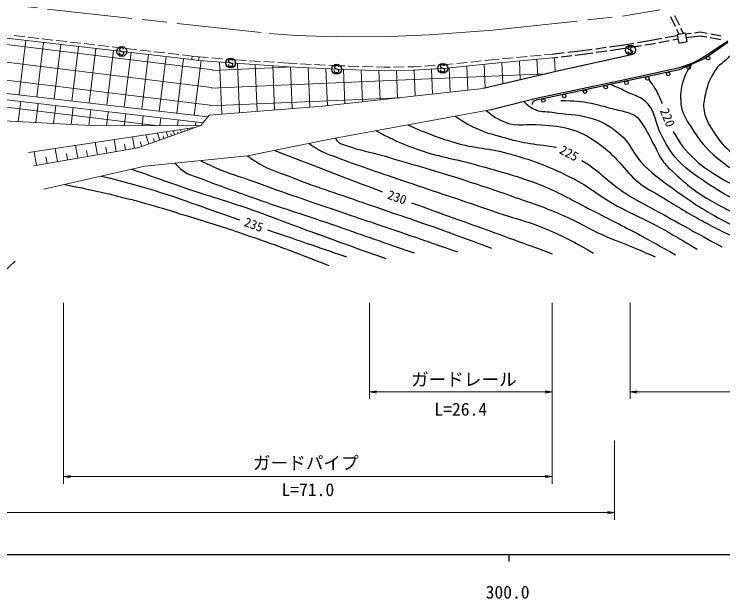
# Model space of a CAD drawing. Units: millimetres, scale not verified. Extents: x 40000 to 680000, y 20000 to 380000.
# Drawn here: x 297834 to 398382, y 198715 to 281661 of the extents above; entities that cross this region are included whole.
import ezdxf
from ezdxf.enums import TextEntityAlignment as Align

# ---------------------------------------------------------------- set-up
doc = ezdxf.new("R2010")
doc.units = ezdxf.units.MM
doc.header["$LTSCALE"] = 1000
doc.linetypes.add('CHAIN', pattern=[18.5, 12, -1.5, 3.5, -1.5])
for name, color, linetype, lineweight in [('M-BGD', 7, 'Continuous', 25), ('M-BMK', 2, 'CHAIN', 13), ('M-STR-HTXT', 7, 'Continuous', 13), ('M-STR-STRC', 7, 'Continuous', 25), ('M-TTL-BAND', 7, 'Continuous', 25), ('M-WORK', 1, 'Continuous', 13)]:
    doc.layers.add(name, color=color, linetype=linetype, lineweight=lineweight)
doc.styles.add('ＭＳ ゴシック', font='')
doc.styles.get('ＭＳ ゴシック').set_extended_font_data('MS Gothic')

# ---------------------------------------------------------------- blocks, each defined once
blk = doc.blocks.new('open_arrow')
at = {"color": 0, "linetype": 'Continuous', "lineweight": -2}
blk.add_lwpolyline([(7.5, 1.25), (0, 0), (7.5, -1.25)], dxfattribs=at)

msp = doc.modelspace()

# ---------------------------------------------------------------- linework, layer by layer
at = {"layer": 'M-BGD'}
for p, q in [((390954, 281313), (391612, 279965)), ((392221, 280087), (391562, 281435)), ((392791, 278919), (392440, 279638)), ((390199, 278339), (391918, 278654)), ((391832, 279516), (392182, 278799)), ((393073, 278974), (391900, 278744)), ((391900, 278744), (392132, 277564)), ((393305, 277794), (393073, 278974)), ((393093, 278873), (393878, 278971)), ((393194, 278361), (395146, 278607)), ((394374, 279034), (395160, 279133)), ((395146, 278607), (396115, 278433)), ((395160, 279133), (396168, 278951)), ((396660, 278863), (398136, 278597)), ((384043, 277286), (385769, 277570)), ((386262, 277651), (387988, 277934)), ((387988, 277934), (389707, 278249)), ((388081, 277423), (388820, 277558)), ((389312, 277648), (390788, 277918)), ((391279, 278008), (392018, 278144)), ((392132, 277564), (393305, 277794)), ((399099, 277622), (395811, 275385)), ((395966, 275810), (399079, 277865)), ((396607, 278344), (398083, 278078)), ((378124, 276449), (379846, 276693)), ((380341, 276763), (381826, 276973)), ((382322, 277043), (384043, 277286)), ((382396, 276528), (384128, 276773)), ((384128, 276773), (384871, 276895)), ((385248, 276952), (385404, 275882)), ((385365, 276976), (386845, 277220)), ((387338, 277301), (388081, 277423)), ((374152, 276007), (375890, 276200)), ((374210, 275490), (374957, 275573)), ((375454, 275629), (376945, 275795)), ((385404, 275882), (375543, 273722)), ((376387, 276256), (378124, 276449)), ((377442, 275850), (378189, 275934)), ((378189, 275934), (379921, 276178)), ((380416, 276248), (381901, 276458)), ((394809, 275089), (395966, 275810)), ((395811, 275385), (392199, 273759)), ((392246, 274104), (394022, 274710)), ((394022, 274710), (394809, 275089)), ((375543, 273722), (364375, 271127)), ((392199, 273759), (372858, 269667)), ((384457, 272386), (392246, 274104)), ((372146, 269790), (384457, 272386)), ((365325, 268095), (372146, 269790)), ((372858, 269667), (371879, 269460)), ((371379, 268925), (371393, 269050)), ((371396, 268846), (371379, 268925)), ((371393, 269050), (371431, 269161)), ((371431, 269161), (371509, 269279)), ((371509, 269279), (371594, 269358)), ((371594, 269358), (371723, 269427)), ((371723, 269427), (371879, 269460))]:
    msp.add_line(p, q, dxfattribs=at)
for centre in [(396294, 275411), (393539, 274088), (387673, 272546), (390626, 273171), (381768, 271296), (384720, 271921), (378815, 270672), (372909, 269422), (375862, 270047)]:
    msp.add_circle(centre, 250, dxfattribs=at)
for points, knots in [([(401397, 277407), (400160, 276365), (399817, 276090), (398855, 275190), (398213, 274590), (397695, 274376), (397240, 273624), (396525, 272443), (396186, 271700), (395918, 270345), (395736, 269423), (395527, 268866), (395723, 267947), (396022, 266542), (396503, 265821), (397289, 264619), (398059, 263440), (398667, 262897), (399687, 261927), (400253, 261388), (400542, 261038), (401204, 260624), (403411, 259242), (404853, 258837), (407224, 257761), (409775, 256602), (411237, 256028), (413831, 254971), (416144, 254029), (416892, 253737), (419778, 252622)], [0, 0, 0, 0, 1, 1, 1, 2, 2, 2, 3, 3, 3, 4, 4, 4, 5, 5, 5, 6, 6, 6, 7, 7, 7, 8, 8, 8, 9, 9, 9, 10, 10, 10, 10]), ([(394022, 274710), (393349, 273691), (393097, 273257), (392766, 272220), (392370, 270980), (392307, 270197), (392446, 268903), (392592, 267548), (393116, 266858), (393845, 265706), (395082, 263750), (395883, 262648), (397681, 261190), (399194, 259963), (400125, 259363), (401837, 258433), (405273, 256566), (407319, 255749), (410908, 254197), (413188, 253212), (413941, 252892), (416782, 251760)], [0, 0, 0, 0, 1, 1, 1, 2, 2, 2, 3, 3, 3, 4, 4, 4, 5, 5, 5, 6, 6, 6, 7, 7, 7, 7]), ([(412651, 250061), (408733, 251444), (407576, 251867), (404439, 253298), (401038, 254851), (399079, 255690), (395988, 257794), (394159, 259038), (393051, 259710), (391612, 261390), (390661, 262500), (390330, 263282), (389634, 264567), (388760, 266181), (388969, 267489), (387776, 268883), (386827, 269990), (385847, 270098), (384539, 270741), (383730, 271139), (383446, 271273), (382439, 271694)], [0, 0, 0, 0, 1, 1, 1, 2, 2, 2, 3, 3, 3, 4, 4, 4, 5, 5, 5, 6, 6, 6, 7, 7, 7, 7]), ([(387872, 272395), (388364, 271738), (388511, 271526), (388859, 270930), (389285, 270200), (389444, 269746), (389776, 268969)], [0, 0, 0, 0, 1, 1, 1, 2, 2, 2, 2]), ([(370131, 269290), (370656, 268753), (370924, 268546), (371531, 268224), (372456, 267733), (373136, 267915), (374169, 267744), (376247, 267401), (377478, 267540), (379504, 266965), (381267, 266464), (382222, 265909), (383640, 264747), (385393, 263310), (385605, 261766), (387236, 260191), (388830, 258653), (389868, 257942), (391672, 256655), (394284, 254791), (395791, 253784), (398625, 252279), (401916, 250532), (403271, 250094), (407436, 248623)], [0, 0, 0, 0, 1, 1, 1, 2, 2, 2, 3, 3, 3, 4, 4, 4, 5, 5, 5, 6, 6, 6, 7, 7, 7, 8, 8, 8, 8]), ([(375410, 269436), (377429, 269343), (378072, 269351), (379738, 269022), (380883, 268797), (381503, 268577), (382631, 268283), (383567, 268039), (384110, 267965), (385024, 267652), (385409, 267520), (385656, 267484), (385981, 267239), (386439, 266894), (386589, 266578), (386917, 266108), (387731, 264936), (388027, 264178), (388711, 262926), (389083, 262246), (389192, 261808), (389625, 261164), (390119, 260430), (390479, 260072), (391126, 259468), (393060, 257662), (394199, 256657), (396485, 255324), (398401, 254206), (399541, 253695), (401550, 252755), (405028, 251128), (406341, 250751), (410727, 249231)], [0, 0, 0, 0, 1, 1, 1, 2, 2, 2, 3, 3, 3, 4, 4, 4, 5, 5, 5, 6, 6, 6, 7, 7, 7, 8, 8, 8, 9, 9, 9, 10, 10, 10, 11, 11, 11, 11]), ([(364802, 267999), (365818, 267131), (366341, 266810), (367476, 266336), (369304, 265572), (370567, 266198), (372537, 265985), (374313, 265793), (375348, 265800), (377053, 265266), (378766, 264729), (379619, 264099), (381089, 263068), (382093, 262364), (382535, 261812), (383407, 260950), (384467, 259902), (384881, 259134), (386004, 258153), (387406, 256928), (388416, 256533), (390000, 255555), (392114, 254251), (393293, 253506), (395475, 252319), (396586, 251714), (397215, 251385), (398352, 250830), (400574, 249746), (401391, 249481), (404196, 248402)], [0, 0, 0, 0, 1, 1, 1, 2, 2, 2, 3, 3, 3, 4, 4, 4, 5, 5, 5, 6, 6, 6, 7, 7, 7, 8, 8, 8, 9, 9, 9, 10, 10, 10, 10]), ([(360412, 267191), (361862, 266242), (362343, 265914), (363697, 265328), (364940, 264789), (365693, 264628), (366993, 264249), (369959, 263385), (371103, 263324), (374767, 262800)], [0, 0, 0, 0, 1, 1, 1, 2, 2, 2, 3, 3, 3, 3]), ([(353679, 265951), (356655, 264655), (357603, 264275), (360214, 263485), (363304, 262551), (365209, 262716), (368306, 261807), (371828, 260774), (373776, 260031), (377058, 258390), (379504, 257167), (380615, 256027), (382992, 254674), (385249, 253389), (386642, 252911), (388926, 251677), (391233, 250430), (391985, 249978), (394741, 248320)], [0, 0, 0, 0, 1, 1, 1, 2, 2, 2, 3, 3, 3, 4, 4, 4, 5, 5, 5, 6, 6, 6, 6]), ([(349202, 265127), (350290, 264520), (350613, 264359), (351541, 263915), (353020, 263209), (353885, 262885), (355437, 262357), (358528, 261304), (360394, 261170), (363529, 260259), (367113, 259217), (369175, 258768), (372640, 257382), (375528, 256227), (376999, 255250), (379773, 253845), (382467, 252481), (383990, 251742), (386647, 250308), (388627, 249240), (389266, 248886), (391682, 247511)], [0, 0, 0, 0, 1, 1, 1, 2, 2, 2, 3, 3, 3, 4, 4, 4, 5, 5, 5, 6, 6, 6, 7, 7, 7, 7]), ([(391342, 265020), (392304, 263272), (393017, 262344), (394487, 260995), (395750, 259837), (396597, 259342), (398060, 258450), (400002, 257267), (401201, 256798), (403248, 255807), (405881, 254533), (407360, 253822), (410051, 252675), (411818, 251922), (412402, 251679), (414603, 250815)], [0, 0, 0, 0, 1, 1, 1, 2, 2, 2, 3, 3, 3, 4, 4, 4, 5, 5, 5, 5]), ([(343415, 264065), (343566, 263800), (343656, 263691), (343863, 263502), (344207, 263190), (344523, 263201), (344958, 263039), (346995, 262282), (348230, 262151), (350316, 261543), (354462, 260336), (356788, 259671), (360906, 258373), (364063, 257378), (365824, 256794), (368938, 255675), (371623, 254711), (373163, 254253), (375772, 253098), (377993, 252114), (379137, 251350), (381346, 250340), (382980, 249594), (383949, 249303), (385602, 248602), (386847, 248074), (387245, 247902), (388779, 247224)], [0, 0, 0, 0, 1, 1, 1, 2, 2, 2, 3, 3, 3, 4, 4, 4, 5, 5, 5, 6, 6, 6, 7, 7, 7, 8, 8, 8, 9, 9, 9, 9]), ([(339667, 263313), (340296, 262863), (340512, 262740), (341081, 262417), (342204, 261779), (342933, 261621), (344138, 261158), (348396, 259522), (350852, 258800), (355167, 257322), (359167, 255952), (361425, 255235), (365417, 253845), (369124, 252555), (371344, 252175), (374888, 250488), (376950, 249507), (377708, 249128), (380043, 247731)], [0, 0, 0, 0, 1, 1, 1, 2, 2, 2, 3, 3, 3, 4, 4, 4, 5, 5, 5, 6, 6, 6, 6]), ([(330956, 261549), (331701, 260984), (331964, 260829), (332645, 260422), (334116, 259540), (335095, 259344), (336691, 258713), (340782, 257097), (343150, 256395), (347301, 254937), (351523, 253454), (353917, 252707), (358130, 251196), (361033, 250154), (361959, 249817), (365544, 248480)], [0, 0, 0, 0, 1, 1, 1, 2, 2, 2, 3, 3, 3, 4, 4, 4, 5, 5, 5, 5]), ([(320652, 260534), (321160, 259950), (321382, 259735), (321945, 259343), (322694, 258821), (323255, 258781), (324103, 258444), (326863, 257345), (328440, 256809), (331236, 255806), (335753, 254187), (338328, 253410), (342865, 251850), (347442, 250276), (348879, 249773), (354569, 247782)], [0, 0, 0, 0, 1, 1, 1, 2, 2, 2, 3, 3, 3, 4, 4, 4, 5, 5, 5, 5]), ([(324309, 260895), (325017, 260509), (325235, 260417), (325838, 260130), (327833, 259182), (329062, 258910), (331139, 258159), (336477, 256227), (339491, 255213), (344859, 253370), (348418, 252148), (350424, 251503), (353982, 250278), (356623, 249369), (357454, 249080), (360736, 247929)], [0, 0, 0, 0, 1, 1, 1, 2, 2, 2, 3, 3, 3, 4, 4, 4, 5, 5, 5, 5]), ([(378392, 260908), (381045, 259312), (382111, 257797), (384736, 256157), (386719, 254918), (387910, 254360), (389951, 253220), (393171, 251420), (394196, 250866), (398223, 248664)], [0, 0, 0, 0, 1, 1, 1, 2, 2, 2, 3, 3, 3, 3]), ([(314513, 259687), (318150, 258374), (319095, 258039), (322049, 257030), (325609, 255814), (327649, 255269), (331205, 254041), (334644, 252853), (336524, 252058), (339941, 250811), (344091, 249296), (345407, 248832), (350586, 246993)], [0, 0, 0, 0, 1, 1, 1, 2, 2, 2, 3, 3, 3, 4, 4, 4, 4]), ([(310195, 258695), (312253, 258208), (312813, 258037), (314483, 257583), (320571, 255928), (323836, 254515), (329811, 252489)], [0, 0, 0, 0, 1, 1, 1, 2, 2, 2, 2]), ([(305002, 257501), (308877, 256731), (309943, 256496), (313079, 255720), (317178, 254706), (319422, 253939), (323463, 252712), (326519, 251784), (328219, 251219), (331242, 250186), (335673, 248673), (337100, 248088), (342474, 246002)], [0, 0, 0, 0, 1, 1, 1, 2, 2, 2, 3, 3, 3, 4, 4, 4, 4]), ([(354213, 254906), (358818, 253224), (361413, 252323), (366021, 250650), (369203, 249495), (370199, 249133), (374162, 247683)], [0, 0, 0, 0, 1, 1, 1, 2, 2, 2, 2]), ([(333791, 251054), (336464, 250156), (337139, 249928), (339281, 249195), (341520, 248429), (342223, 248184), (345007, 247213)], [0, 0, 0, 0, 1, 1, 1, 2, 2, 2, 2])]:
    msp.add_open_spline(points, degree=3, knots=knots, dxfattribs=at)
msp.add_open_spline([(334828, 262334), (342227, 259461), (344095, 258717), (350061, 256466)], degree=3, dxfattribs=at)
at = {"layer": 'M-BMK'}
for p, q in [((284194, 284405), (334035, 278921)), ((384450, 281416), (389475, 282273)), ((365755, 279407), (384450, 281416)), ((334035, 278921), (337863, 278637)), ((337863, 278637), (343528, 278459)), ((351236, 278475), (356724, 278714)), ((356724, 278714), (365755, 279407)), ((343528, 278459), (351236, 278475))]:
    msp.add_line(p, q, dxfattribs=at)
at = {"layer": 'M-STR-HTXT'}
for p, q in [((304852, 240728), (304852, 215051)), ((348235, 240728), (348235, 227065)), ((374162, 240728), (374162, 215051)), ((374162, 240728), (374162, 227065)), ((385248, 240728), (385248, 227065)), ((348235, 228065), (374162, 228065)), ((385248, 228065), (494705, 228065)), ((383011, 221163), (383011, 209941)), ((304852, 216051), (374162, 216051)), ((92786, 210941), (383011, 210941))]:
    msp.add_line(p, q, dxfattribs=at)
at = {"layer": 'M-STR-STRC'}
for p, q in [((312787, 276704), (312776, 276625)), ((312776, 276625), (312836, 276497)), ((312877, 276801), (312787, 276704)), ((312969, 276866), (312877, 276801)), ((313085, 276890), (312969, 276866)), ((313166, 276879), (313085, 276890)), ((313267, 276828), (313166, 276879)), ((313344, 276776), (313267, 276828)), ((313368, 276698), (313344, 276776)), ((384967, 276909), (384956, 276829)), ((384956, 276829), (385016, 276702)), ((385056, 277006), (384967, 276909)), ((385016, 276702), (385121, 276651)), ((385148, 277071), (385056, 277006)), ((385121, 276651), (385494, 276519)), ((385264, 277095), (385148, 277071)), ((385345, 277084), (385264, 277095)), ((385446, 277033), (385345, 277084)), ((385523, 276981), (385446, 277033)), ((385494, 276519), (385550, 276398)), ((385548, 276903), (385523, 276981)), ((312778, 276082), (312751, 276159)), ((312837, 275958), (312778, 276082)), ((312836, 276497), (312942, 276446)), ((312910, 275907), (312837, 275958)), ((313012, 275854), (312910, 275907)), ((312942, 276446), (313315, 276314)), ((313096, 275842), (313012, 275854)), ((313213, 275863), (313096, 275842)), ((313301, 275930), (313213, 275863)), ((313350, 276034), (313301, 275930)), ((313315, 276314), (313371, 276194)), ((313371, 276194), (313350, 276034)), ((384958, 276287), (384930, 276364)), ((385017, 276163), (384958, 276287)), ((385089, 276111), (385017, 276163)), ((385191, 276059), (385089, 276111)), ((385276, 276047), (385191, 276059)), ((385393, 276067), (385276, 276047)), ((385480, 276135), (385393, 276067)), ((385530, 276239), (385480, 276135)), ((385550, 276398), (385530, 276239)), ((328230, 274454), (328202, 274531)), ((328239, 275076), (328227, 274996)), ((328227, 274996), (328288, 274868)), ((328328, 275173), (328239, 275076)), ((328288, 274868), (328393, 274817)), ((328420, 275238), (328328, 275173)), ((328393, 274817), (328766, 274686)), ((328536, 275261), (328420, 275238)), ((328617, 275250), (328536, 275261)), ((328718, 275199), (328617, 275250)), ((328795, 275147), (328718, 275199)), ((328766, 274686), (328822, 274565)), ((328819, 275069), (328795, 275147)), ((328822, 274565), (328802, 274406)), ((358627, 274503), (358511, 274479)), ((358708, 274491), (358627, 274503)), ((328289, 274329), (328230, 274454)), ((328361, 274278), (328289, 274329)), ((328463, 274226), (328361, 274278)), ((328548, 274214), (328463, 274226)), ((328665, 274234), (328548, 274214)), ((328752, 274301), (328665, 274234)), ((328802, 274406), (328752, 274301)), ((343267, 273572), (343240, 273649)), ((343276, 274194), (343265, 274114)), ((343265, 274114), (343325, 273987)), ((343326, 273448), (343267, 273572)), ((343366, 274291), (343276, 274194)), ((343325, 273987), (343431, 273936)), ((343458, 274356), (343366, 274291)), ((343431, 273936), (343804, 273804)), ((343574, 274380), (343458, 274356)), ((343655, 274368), (343574, 274380)), ((343756, 274318), (343655, 274368)), ((343833, 274266), (343756, 274318)), ((343839, 273524), (343790, 273420)), ((343804, 273804), (343860, 273683)), ((343857, 274188), (343833, 274266)), ((343860, 273683), (343839, 273524)), ((358321, 273695), (358293, 273772)), ((358329, 274317), (358318, 274237)), ((358318, 274237), (358378, 274110)), ((358380, 273571), (358321, 273695)), ((358419, 274414), (358329, 274317)), ((358378, 274110), (358484, 274058)), ((358452, 273519), (358380, 273571)), ((358511, 274479), (358419, 274414)), ((358554, 273467), (358452, 273519)), ((358484, 274058), (358857, 273927)), ((358809, 274441), (358708, 274491)), ((358843, 273543), (358756, 273475)), ((358886, 274389), (358809, 274441)), ((358893, 273647), (358843, 273543)), ((358857, 273927), (358913, 273806)), ((358910, 274311), (358886, 274389)), ((358913, 273806), (358893, 273647)), ((343399, 273396), (343326, 273448)), ((343501, 273344), (343399, 273396)), ((343585, 273332), (343501, 273344)), ((343702, 273352), (343585, 273332)), ((343790, 273420), (343702, 273352)), ((358638, 273455), (358554, 273467)), ((358756, 273475), (358638, 273455))]:
    msp.add_line(p, q, dxfattribs=at)
for centre in [(313108, 276364), (385287, 276569), (328559, 274735), (343597, 273854), (358650, 273977)]:
    msp.add_circle(centre, 700, dxfattribs=at)
at = {"layer": 'M-TTL-BAND'}
for p, q in [((40000, 205000), (579000, 205000)), ((368000, 205000), (368000, 204000))]:
    msp.add_line(p, q, dxfattribs=at)
at = {"layer": 'M-WORK'}
for p, q in [((253951, 282607), (326003, 273760)), ((254171, 283158), (323020, 275221)), ((253719, 280117), (325811, 271265)), ((297842, 278627), (299332, 278455)), ((253487, 277626), (325619, 268770)), ((298562, 270214), (299510, 277932)), ((299829, 278398), (301319, 278226)), ((301045, 269922), (301993, 277645)), ((301815, 278169), (303306, 277997)), ((303802, 277940), (305292, 277768)), ((305789, 277711), (307279, 277539)), ((303528, 269631), (304477, 277359)), ((306011, 269340), (306961, 277073)), ((307776, 277482), (309266, 277310)), ((308494, 269048), (309444, 276786)), ((309763, 277253), (311253, 277081)), ((311750, 277024), (313240, 276852)), ((313737, 276795), (315227, 276623)), ((315723, 276566), (317213, 276394)), ((253291, 275527), (325294, 267077)), ((310977, 268757), (311928, 276500)), ((313460, 268465), (314412, 276214)), ((315943, 268174), (316895, 275927)), ((317710, 276337), (319200, 276165)), ((318426, 267883), (319379, 275641)), ((319697, 276108), (321187, 275936)), ((321684, 275879), (323077, 275718)), ((323079, 275717), (323020, 275221)), ((324062, 275599), (323079, 275717)), ((324002, 275103), (324062, 275599)), ((324043, 275601), (325363, 275495)), ((369120, 275507), (370613, 275649)), ((371111, 275697), (372604, 275839)), ((373102, 275886), (374162, 275988)), ((374591, 273501), (374504, 275536)), ((253187, 274633), (324627, 266249)), ((320909, 267591), (321862, 275355)), ((323020, 275221), (324002, 275103)), ((323392, 267300), (324347, 275075)), ((324002, 275103), (329140, 274689)), ((325861, 275455), (327357, 275334)), ((327305, 267483), (326990, 274862)), ((327855, 275294), (329175, 275187)), ((329140, 274689), (336777, 274209)), ((329175, 275187), (330745, 275089)), ((329799, 267677), (329500, 274666)), ((331244, 275057), (332741, 274963)), ((332293, 267871), (332010, 274508)), ((333240, 274932), (334737, 274838)), ((335236, 274807), (336805, 274708)), ((336805, 274708), (337965, 274648)), ((338464, 274622), (339962, 274544)), ((340461, 274518), (341959, 274440)), ((358071, 274438), (359148, 274512)), ((359148, 274512), (360121, 274611)), ((359190, 274014), (365620, 274671)), ((360618, 274662), (362111, 274815)), ((362608, 274866), (364100, 275018)), ((364681, 271198), (364537, 274560)), ((364598, 275069), (365571, 275168)), ((365571, 275168), (366631, 275269)), ((365620, 274671), (374210, 275490)), ((367159, 271774), (367029, 274808)), ((367129, 275317), (368622, 275459)), ((369636, 272350), (369521, 275051)), ((372114, 272925), (372013, 275293)), ((253111, 273797), (317876, 265845)), ((325997, 273683), (337464, 274173)), ((334787, 268065), (334519, 274351)), ((336777, 274209), (343597, 273854)), ((337281, 268259), (337027, 274196)), ((339775, 268453), (339535, 274065)), ((342268, 268669), (342043, 273935)), ((342458, 274414), (343618, 274353)), ((343597, 273854), (350346, 273641)), ((343618, 274353), (344735, 274318)), ((344759, 268946), (344550, 273824)), ((345235, 274302), (346734, 274255)), ((347249, 269223), (347056, 273745)), ((347234, 274239), (348733, 274192)), ((349233, 274176), (350350, 274141)), ((349740, 269500), (349562, 273665)), ((350346, 273641), (354519, 273694)), ((350350, 274141), (351175, 274151)), ((351675, 274158), (353175, 274177)), ((352230, 269777), (352064, 273663)), ((353675, 274183), (354499, 274194)), ((354499, 274194), (355576, 274267)), ((354519, 273694), (359190, 274014)), ((354721, 270054), (354565, 273697)), ((356075, 274302), (357572, 274404)), ((357211, 270331), (357060, 273868)), ((359702, 270607), (359554, 274051)), ((362192, 270884), (362046, 274305)), ((325804, 271172), (373315, 273205)), ((364375, 271127), (341600, 268595)), ((325610, 268662), (352573, 269815)), ((298423, 266412), (298776, 269283)), ((300926, 266277), (301259, 268991)), ((303428, 266141), (303742, 268700)), ((341600, 268595), (325509, 267343)), ((305930, 266005), (306225, 268408)), ((308432, 265870), (308708, 268117)), ((310943, 265811), (311191, 267826)), ((313464, 265823), (313674, 267534)), ((342864, 263960), (365325, 268095)), ((309633, 265804), (296366, 266524)), ((315984, 265836), (316157, 267243)), ((318504, 265848), (318640, 266951)), ((321025, 265861), (321123, 266660)), ((325509, 267343), (324327, 265877)), ((299880, 262029), (323438, 265562)), ((324327, 265877), (309633, 265804)), ((315372, 262699), (324327, 265877)), ((323545, 265873), (323606, 266369)), ((316957, 263262), (316509, 264523)), ((318495, 263808), (318154, 264769)), ((319669, 264224), (319408, 264957)), ((320140, 264391), (320042, 264666)), ((320611, 264558), (320416, 265108)), ((321082, 264726), (321017, 264909)), ((321553, 264893), (321423, 265259)), ((322025, 265060), (321992, 265152)), ((322496, 265227), (322431, 265411)), ((309641, 261710), (309341, 263448)), ((312326, 262174), (312037, 263852)), ((314920, 262621), (314640, 264242)), ((315948, 262904), (315725, 263534)), ((317726, 263535), (317555, 264016)), ((319082, 264016), (318952, 264382)), ((330956, 261549), (342864, 263960)), ((300560, 260142), (315372, 262699)), ((303982, 260733), (303660, 262596)), ((306861, 261230), (306550, 263029)), ((310984, 261942), (310839, 262781)), ((313623, 262398), (313483, 263208)), ((301001, 260218), (300668, 262147)), ((305422, 260981), (305266, 261881)), ((308251, 261470), (308101, 262339)), ((316357, 260111), (330956, 261549)), ((302492, 260476), (302331, 261407)), ((302024, 256816), (316357, 260111)), ((288588, 237760), (297979, 246631))]:
    msp.add_line(p, q, dxfattribs=at)

# ---------------------------------------------------------------- block references
at = {"layer": 'M-STR-HTXT', "xscale": 133, "yscale": 133}
for p in [(348235, 228065), (385248, 228065), (304852, 216051)]:
    msp.add_blockref('open_arrow', p, dxfattribs=at)
at = {"layer": 'M-STR-HTXT', "xscale": 133, "yscale": 133, "rotation": 180}
for p in [(374162, 228065), (374162, 216051), (383011, 210941)]:
    msp.add_blockref('open_arrow', p, dxfattribs=at)

# ---------------------------------------------------------------- texts
at = {"layer": 'M-BGD', "style": 'ＭＳ ゴシック'}
for s, rotation, p in [('220', 291.757, (390037, 268234)), ('225', 331.912, (375378, 262577)), ('230', 340.315, (350897, 256141)), ('235', 339.329, (330575, 252273))]:
    msp.add_text(s, height=1320, rotation=rotation, dxfattribs=at).set_placement(p, align=Align.MIDDLE_LEFT)
at = {"layer": 'M-STR-HTXT', "style": 'ＭＳ ゴシック'}
for s, p in [('ガードレール', (354136, 229841)), ('ガードパイプ', (331706, 217992))]:
    msp.add_text(s, height=1833, dxfattribs=at).set_placement(p, align=Align.MIDDLE_LEFT)
for s, p in [('L=26.4', (361199, 224147)), ('L=71.0', (339507, 212737))]:
    msp.add_text(s, height=1833, dxfattribs=at).set_placement(p, align=Align.BOTTOM_CENTER)
at = {"layer": 'M-TTL-BAND', "style": 'ＭＳ ゴシック'}
msp.add_text('300.0', height=1833, dxfattribs=at).set_placement((367844, 198195), align=Align.BOTTOM_CENTER)

doc.saveas('drawing.dxf')
